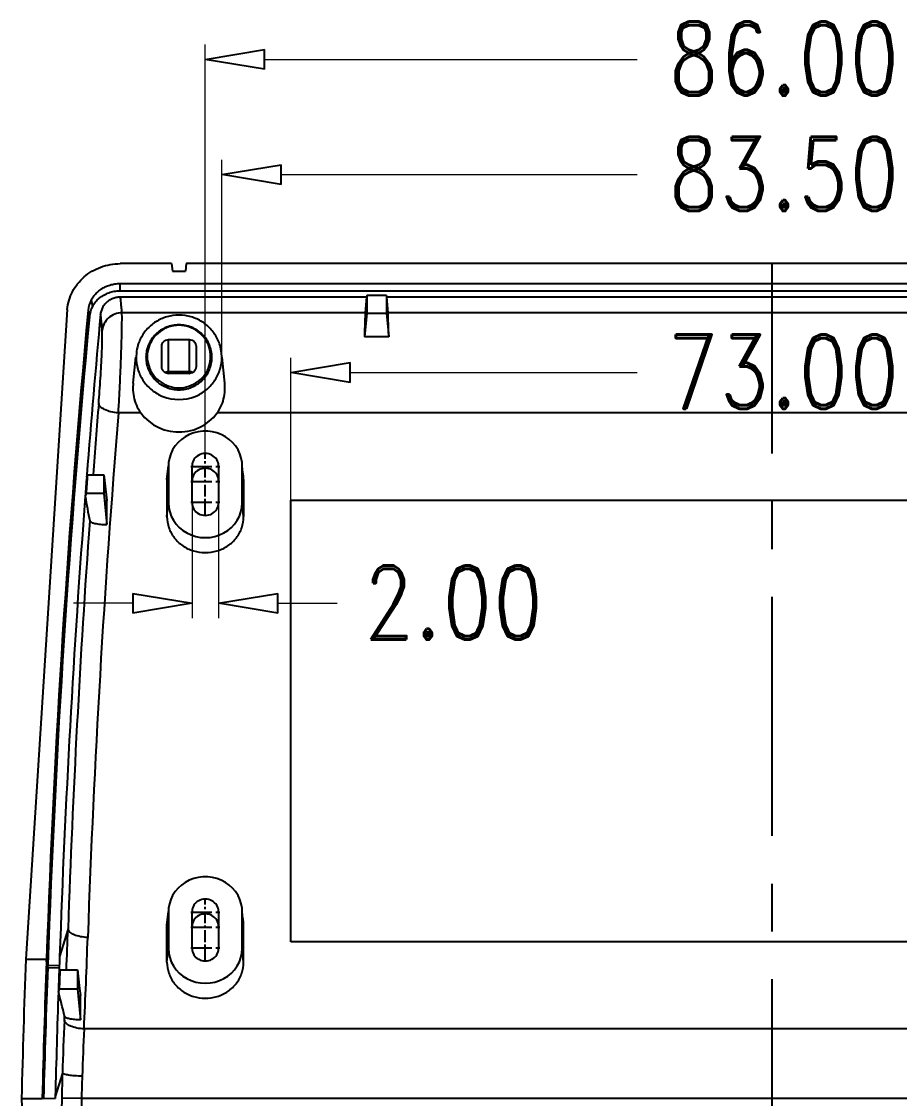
# Model space of a CAD drawing. Header units: millimetres. Extents: x -2947 to 97, y -3022 to 322.
# Drawn here: x -1532.3 to -1479, y -1849.8 to -1784.4 of the extents above; entities that cross this region are included whole.
import ezdxf
from ezdxf.enums import TextEntityAlignment as Align

# ---------------------------------------------------------------- set-up
doc = ezdxf.new("R2010")
doc.units = ezdxf.units.MM
doc.linetypes.add('CENTER', pattern=[50.8, 31.75, -6.35, 6.35, -6.35])
doc.layers.get('0').update_dxf_attribs({"linetype": 'CONTINUOUS'})
doc.layers.get('Defpoints').update_dxf_attribs({"linetype": 'CONTINUOUS'})
doc.layers.add('dim', color=3, linetype='CONTINUOUS', lineweight=9)
doc.styles.add('LongTou', font='romand.shx', dxfattribs={"width": 0.8, "bigfont": 'whgdtxt.shx'})

msp = doc.modelspace()

# ---------------------------------------------------------------- linework, layer by layer
at = {"color": 0, "linetype": 'ByBlock', "lineweight": -2}
for p, q in [((-1521.183, -1786.681), (-1517.583, -1786.081)), ((-1517.583, -1787.281), (-1521.183, -1786.681)), ((-1517.583, -1787.281), (-1517.583, -1786.081)), ((-1520.179, -1793.681), (-1516.579, -1793.081)), ((-1516.579, -1794.281), (-1516.579, -1793.081)), ((-1516.579, -1794.281), (-1520.179, -1793.681)), ((-1515.983, -1805.701), (-1512.383, -1805.101)), ((-1512.383, -1806.301), (-1512.383, -1805.101)), ((-1512.383, -1806.301), (-1515.983, -1805.701)), ((-1525.583, -1819.124), (-1521.983, -1819.724)), ((-1525.583, -1819.124), (-1525.583, -1820.324)), ((-1520.383, -1819.724), (-1516.783, -1819.124)), ((-1516.783, -1820.324), (-1516.783, -1819.124)), ((-1521.983, -1819.724), (-1525.583, -1820.324)), ((-1516.783, -1820.324), (-1520.383, -1819.724))]:
    msp.add_line(p, q, dxfattribs=at)
at = {"color": 7}
for p, q in [((-1523.225, -1799.089), (-1526.349, -1799.089)), ((-1523.225, -1799.089), (-1523.183, -1799.541)), ((-1522.341, -1799.089), (-1522.383, -1799.541)), ((-1451.225, -1799.089), (-1522.341, -1799.089)), ((-1523.183, -1799.541), (-1522.383, -1799.541)), ((-1526.362, -1800.297), (-1526.362, -1800.738)), ((-1526.362, -1800.297), (-1447.203, -1800.297)), ((-1526.362, -1800.738), (-1447.203, -1800.738)), ((-1511.383, -1801.016), (-1511.399, -1801.123)), ((-1511.383, -1801.016), (-1511.383, -1802.103)), ((-1510.183, -1801.016), (-1511.383, -1801.016)), ((-1510.183, -1801.016), (-1510.183, -1802.103)), ((-1510.183, -1801.016), (-1510.167, -1801.123)), ((-1528.109, -1801.297), (-1528.039, -1801.699)), ((-1511.399, -1801.123), (-1526.338, -1801.123)), ((-1511.399, -1801.123), (-1511.472, -1802.078)), ((-1463.399, -1801.123), (-1510.167, -1801.123)), ((-1510.093, -1802.078), (-1510.167, -1801.123)), ((-1529.562, -1801.868), (-1532.085, -1841.351)), ((-1528.293, -1801.919), (-1528.216, -1802.297)), ((-1511.472, -1802.078), (-1526.246, -1802.078)), ((-1511.383, -1802.103), (-1511.519, -1803.537)), ((-1511.482, -1802.259), (-1511.492, -1802.5)), ((-1511.472, -1802.078), (-1511.482, -1802.259)), ((-1511.383, -1802.103), (-1510.183, -1802.103)), ((-1510.183, -1802.103), (-1510.046, -1803.537)), ((-1463.472, -1802.078), (-1510.093, -1802.078)), ((-1510.084, -1802.259), (-1510.093, -1802.078)), ((-1510.074, -1802.5), (-1510.084, -1802.259)), ((-1511.501, -1802.796), (-1511.51, -1803.143)), ((-1511.492, -1802.5), (-1511.501, -1802.796)), ((-1510.064, -1802.796), (-1510.074, -1802.5)), ((-1510.055, -1803.143), (-1510.064, -1802.796)), ((-1523.423, -1805.653), (-1523.423, -1803.707)), ((-1523.423, -1803.707), (-1522.143, -1803.707)), ((-1522.143, -1805.653), (-1522.143, -1803.707)), ((-1511.51, -1803.143), (-1511.519, -1803.537)), ((-1510.046, -1803.537), (-1511.519, -1803.537)), ((-1510.046, -1803.537), (-1510.055, -1803.143)), ((-1523.823, -1805.364), (-1523.823, -1804.102)), ((-1521.743, -1804.102), (-1521.743, -1805.364)), ((-1525.562, -1806.354), (-1525.397, -1804.778)), ((-1525.368, -1804.512), (-1525.383, -1804.78)), ((-1524.783, -1804.78), (-1524.708, -1804.733)), ((-1520.783, -1804.78), (-1520.858, -1804.733)), ((-1520.183, -1804.78), (-1520.198, -1804.512)), ((-1520.004, -1806.354), (-1520.169, -1804.778)), ((-1522.143, -1805.653), (-1523.423, -1805.653)), ((-1522.143, -1805.758), (-1523.423, -1805.758)), ((-1525.563, -1806.357), (-1525.578, -1806.645)), ((-1519.988, -1806.645), (-1520.002, -1806.358)), ((-1525.1, -1808.158), (-1526.457, -1808.158)), ((-1525.1, -1808.158), (-1524.877, -1808.428)), ((-1520.688, -1808.428), (-1520.465, -1808.158)), ((-1453.1, -1808.158), (-1520.465, -1808.158)), ((-1524.877, -1808.428), (-1524.619, -1808.668)), ((-1524.619, -1808.668), (-1524.329, -1808.875)), ((-1524.329, -1808.875), (-1524.013, -1809.045)), ((-1521.552, -1809.045), (-1521.237, -1808.875)), ((-1521.237, -1808.875), (-1520.947, -1808.668)), ((-1520.947, -1808.668), (-1520.688, -1808.428)), ((-1524.013, -1809.045), (-1523.677, -1809.175)), ((-1523.677, -1809.175), (-1523.325, -1809.263)), ((-1523.325, -1809.263), (-1522.965, -1809.307)), ((-1522.965, -1809.307), (-1522.601, -1809.307)), ((-1522.601, -1809.307), (-1522.24, -1809.263)), ((-1522.154, -1809.475), (-1522.403, -1809.607)), ((-1522.24, -1809.263), (-1521.889, -1809.175)), ((-1521.888, -1809.374), (-1522.154, -1809.475)), ((-1521.889, -1809.175), (-1521.552, -1809.045)), ((-1521.61, -1809.305), (-1521.888, -1809.374)), ((-1521.326, -1809.271), (-1521.61, -1809.305)), ((-1521.039, -1809.271), (-1521.326, -1809.271)), ((-1520.755, -1809.305), (-1521.039, -1809.271)), ((-1520.478, -1809.374), (-1520.755, -1809.305)), ((-1520.212, -1809.475), (-1520.478, -1809.374)), ((-1519.962, -1809.607), (-1520.212, -1809.475)), ((-1523.018, -1810.166), (-1523.167, -1810.396)), ((-1522.839, -1809.955), (-1523.018, -1810.166)), ((-1522.633, -1809.768), (-1522.839, -1809.955)), ((-1522.403, -1809.607), (-1522.633, -1809.768)), ((-1519.732, -1809.768), (-1519.962, -1809.607)), ((-1519.526, -1809.955), (-1519.732, -1809.768)), ((-1519.347, -1810.166), (-1519.526, -1809.955)), ((-1519.198, -1810.396), (-1519.347, -1810.166)), ((-1523.366, -1810.9), (-1523.412, -1811.166)), ((-1523.284, -1810.642), (-1523.366, -1810.9)), ((-1523.167, -1810.396), (-1523.284, -1810.642)), ((-1521.748, -1810.841), (-1521.817, -1810.914)), ((-1521.67, -1810.776), (-1521.748, -1810.841)), ((-1521.583, -1810.721), (-1521.67, -1810.776)), ((-1521.489, -1810.677), (-1521.583, -1810.721)), ((-1521.39, -1810.646), (-1521.489, -1810.677)), ((-1521.287, -1810.627), (-1521.39, -1810.646)), ((-1521.183, -1810.62), (-1521.287, -1810.627)), ((-1521.078, -1810.627), (-1521.183, -1810.62)), ((-1520.976, -1810.646), (-1521.078, -1810.627)), ((-1520.877, -1810.677), (-1520.976, -1810.646)), ((-1520.783, -1810.721), (-1520.877, -1810.677)), ((-1520.696, -1810.776), (-1520.783, -1810.721)), ((-1520.617, -1810.841), (-1520.696, -1810.776)), ((-1520.548, -1810.914), (-1520.617, -1810.841)), ((-1519.082, -1810.642), (-1519.198, -1810.396)), ((-1519, -1810.9), (-1519.082, -1810.642)), ((-1518.954, -1811.166), (-1519, -1810.9)), ((-1523.51, -1812.204), (-1523.423, -1811.372)), ((-1523.411, -1811.166), (-1523.423, -1811.372)), ((-1523.423, -1811.372), (-1523.423, -1813.628)), ((-1521.976, -1811.274), (-1521.983, -1811.372)), ((-1521.983, -1813.628), (-1521.983, -1811.372)), ((-1521.956, -1811.178), (-1521.976, -1811.274)), ((-1521.922, -1811.084), (-1521.956, -1811.178)), ((-1521.876, -1810.996), (-1521.922, -1811.084)), ((-1521.817, -1810.914), (-1521.876, -1810.996)), ((-1521.39, -1811.547), (-1521.489, -1811.579)), ((-1521.287, -1811.528), (-1521.39, -1811.547)), ((-1521.183, -1811.521), (-1521.287, -1811.528)), ((-1521.078, -1811.528), (-1521.183, -1811.521)), ((-1520.976, -1811.547), (-1521.078, -1811.528)), ((-1520.877, -1811.579), (-1520.976, -1811.547)), ((-1520.49, -1810.996), (-1520.548, -1810.914)), ((-1520.444, -1811.084), (-1520.49, -1810.996)), ((-1520.41, -1811.178), (-1520.444, -1811.084)), ((-1520.39, -1811.274), (-1520.41, -1811.178)), ((-1520.383, -1811.372), (-1520.39, -1811.274)), ((-1520.383, -1811.372), (-1520.383, -1813.628)), ((-1518.943, -1811.372), (-1518.955, -1811.166)), ((-1518.943, -1813.628), (-1518.943, -1811.372)), ((-1518.856, -1812.204), (-1518.943, -1811.372)), ((-1528.374, -1811.913), (-1528.385, -1812.054)), ((-1528.338, -1811.916), (-1528.385, -1812.054)), ((-1528.338, -1811.916), (-1527.343, -1811.916)), ((-1527.343, -1811.916), (-1527.343, -1813.044)), ((-1527.343, -1811.916), (-1527.162, -1813.473)), ((-1523.498, -1811.996), (-1523.51, -1812.204)), ((-1523.51, -1812.204), (-1523.51, -1814.46)), ((-1523.471, -1811.729), (-1523.499, -1811.996)), ((-1521.976, -1812.175), (-1521.983, -1812.273)), ((-1521.956, -1812.079), (-1521.976, -1812.175)), ((-1521.922, -1811.986), (-1521.956, -1812.079)), ((-1521.876, -1811.897), (-1521.922, -1811.986)), ((-1521.817, -1811.816), (-1521.876, -1811.897)), ((-1521.748, -1811.742), (-1521.817, -1811.816)), ((-1521.67, -1811.677), (-1521.748, -1811.742)), ((-1521.583, -1811.622), (-1521.67, -1811.677)), ((-1521.489, -1811.579), (-1521.583, -1811.622)), ((-1520.783, -1811.622), (-1520.877, -1811.579)), ((-1520.696, -1811.677), (-1520.783, -1811.622)), ((-1520.617, -1811.742), (-1520.696, -1811.677)), ((-1520.548, -1811.816), (-1520.617, -1811.742)), ((-1520.49, -1811.897), (-1520.548, -1811.816)), ((-1520.444, -1811.986), (-1520.49, -1811.897)), ((-1520.41, -1812.079), (-1520.444, -1811.986)), ((-1520.39, -1812.175), (-1520.41, -1812.079)), ((-1520.383, -1812.273), (-1520.39, -1812.175)), ((-1518.867, -1811.996), (-1518.895, -1811.729)), ((-1518.856, -1812.204), (-1518.868, -1811.996)), ((-1518.856, -1812.204), (-1518.856, -1814.46)), ((-1528.425, -1813.044), (-1528.474, -1813.212)), ((-1527.343, -1813.044), (-1528.425, -1813.044)), ((-1527.343, -1813.044), (-1527.162, -1814.944)), ((-1527.162, -1814.944), (-1527.162, -1813.473)), ((-1515.983, -1840.281), (-1515.983, -1813.454)), ((-1515.983, -1813.454), (-1457.583, -1813.454)), ((-1523.51, -1814.46), (-1523.423, -1813.628)), ((-1523.423, -1813.628), (-1523.404, -1813.903)), ((-1523.404, -1813.903), (-1523.346, -1814.173)), ((-1523.346, -1814.173), (-1523.252, -1814.434)), ((-1521.983, -1813.628), (-1521.976, -1813.726)), ((-1521.976, -1813.726), (-1521.956, -1813.823)), ((-1521.956, -1813.823), (-1521.922, -1813.916)), ((-1521.922, -1813.916), (-1521.876, -1814.004)), ((-1521.876, -1814.004), (-1521.817, -1814.086)), ((-1521.817, -1814.086), (-1521.748, -1814.16)), ((-1521.748, -1814.16), (-1521.67, -1814.225)), ((-1520.696, -1814.225), (-1520.617, -1814.16)), ((-1520.617, -1814.16), (-1520.548, -1814.086)), ((-1520.548, -1814.086), (-1520.49, -1814.004)), ((-1520.49, -1814.004), (-1520.444, -1813.916)), ((-1520.444, -1813.916), (-1520.41, -1813.823)), ((-1520.41, -1813.823), (-1520.39, -1813.726)), ((-1520.39, -1813.726), (-1520.383, -1813.628)), ((-1519.113, -1814.434), (-1519.019, -1814.173)), ((-1519.019, -1814.173), (-1518.962, -1813.903)), ((-1518.962, -1813.903), (-1518.943, -1813.628)), ((-1518.856, -1814.46), (-1518.943, -1813.628)), ((-1523.252, -1814.434), (-1523.123, -1814.681)), ((-1523.123, -1814.681), (-1522.96, -1814.91)), ((-1521.67, -1814.225), (-1521.583, -1814.279)), ((-1521.583, -1814.279), (-1521.489, -1814.323)), ((-1521.489, -1814.323), (-1521.39, -1814.355)), ((-1521.39, -1814.355), (-1521.287, -1814.374)), ((-1521.287, -1814.374), (-1521.183, -1814.38)), ((-1521.183, -1814.38), (-1521.078, -1814.374)), ((-1521.078, -1814.374), (-1520.976, -1814.355)), ((-1520.976, -1814.355), (-1520.877, -1814.323)), ((-1520.877, -1814.323), (-1520.783, -1814.279)), ((-1520.783, -1814.279), (-1520.696, -1814.225)), ((-1519.406, -1814.91), (-1519.243, -1814.681)), ((-1519.243, -1814.681), (-1519.113, -1814.434)), ((-1522.96, -1814.91), (-1522.767, -1815.117)), ((-1522.767, -1815.117), (-1522.546, -1815.299)), ((-1522.546, -1815.299), (-1522.303, -1815.452)), ((-1522.303, -1815.452), (-1522.04, -1815.573)), ((-1520.326, -1815.573), (-1520.063, -1815.452)), ((-1520.063, -1815.452), (-1519.819, -1815.299)), ((-1519.819, -1815.299), (-1519.599, -1815.117)), ((-1519.599, -1815.117), (-1519.406, -1814.91)), ((-1522.04, -1815.573), (-1521.763, -1815.662)), ((-1521.763, -1815.662), (-1521.475, -1815.716)), ((-1521.475, -1815.716), (-1521.183, -1815.734)), ((-1521.183, -1815.734), (-1520.89, -1815.716)), ((-1520.89, -1815.716), (-1520.603, -1815.662)), ((-1520.603, -1815.662), (-1520.326, -1815.573)), ((-1521.61, -1836.377), (-1521.888, -1836.445)), ((-1521.326, -1836.342), (-1521.61, -1836.377)), ((-1521.039, -1836.342), (-1521.326, -1836.342)), ((-1520.755, -1836.377), (-1521.039, -1836.342)), ((-1520.478, -1836.445), (-1520.755, -1836.377)), ((-1522.839, -1837.026), (-1523.018, -1837.237)), ((-1522.633, -1836.839), (-1522.839, -1837.026)), ((-1522.403, -1836.678), (-1522.633, -1836.839)), ((-1522.154, -1836.546), (-1522.403, -1836.678)), ((-1521.888, -1836.445), (-1522.154, -1836.546)), ((-1520.212, -1836.546), (-1520.478, -1836.445)), ((-1519.962, -1836.678), (-1520.212, -1836.546)), ((-1519.732, -1836.839), (-1519.962, -1836.678)), ((-1519.526, -1837.026), (-1519.732, -1836.839)), ((-1519.347, -1837.237), (-1519.526, -1837.026)), ((-1523.284, -1837.713), (-1523.366, -1837.972)), ((-1523.167, -1837.467), (-1523.284, -1837.713)), ((-1523.018, -1837.237), (-1523.167, -1837.467)), ((-1521.39, -1837.717), (-1521.489, -1837.749)), ((-1521.287, -1837.698), (-1521.39, -1837.717)), ((-1521.183, -1837.691), (-1521.287, -1837.698)), ((-1521.078, -1837.698), (-1521.183, -1837.691)), ((-1520.976, -1837.717), (-1521.078, -1837.698)), ((-1520.877, -1837.749), (-1520.976, -1837.717)), ((-1519.198, -1837.467), (-1519.347, -1837.237)), ((-1519.082, -1837.713), (-1519.198, -1837.467)), ((-1519, -1837.972), (-1519.082, -1837.713)), ((-1523.411, -1838.238), (-1523.423, -1838.443)), ((-1523.366, -1837.972), (-1523.412, -1838.237)), ((-1521.976, -1838.345), (-1521.983, -1838.443)), ((-1521.956, -1838.249), (-1521.976, -1838.345)), ((-1521.922, -1838.156), (-1521.956, -1838.249)), ((-1521.876, -1838.067), (-1521.922, -1838.156)), ((-1521.817, -1837.986), (-1521.876, -1838.067)), ((-1521.748, -1837.912), (-1521.817, -1837.986)), ((-1521.67, -1837.847), (-1521.748, -1837.912)), ((-1521.583, -1837.792), (-1521.67, -1837.847)), ((-1521.489, -1837.749), (-1521.583, -1837.792)), ((-1520.783, -1837.792), (-1520.877, -1837.749)), ((-1520.696, -1837.847), (-1520.783, -1837.792)), ((-1520.617, -1837.912), (-1520.696, -1837.847)), ((-1520.548, -1837.986), (-1520.617, -1837.912)), ((-1520.49, -1838.067), (-1520.548, -1837.986)), ((-1520.444, -1838.156), (-1520.49, -1838.067)), ((-1520.41, -1838.249), (-1520.444, -1838.156)), ((-1520.39, -1838.345), (-1520.41, -1838.249)), ((-1520.383, -1838.443), (-1520.39, -1838.345)), ((-1518.954, -1838.237), (-1519, -1837.972)), ((-1518.943, -1838.443), (-1518.955, -1838.238)), ((-1523.51, -1839.275), (-1523.423, -1838.443)), ((-1523.471, -1838.8), (-1523.499, -1839.067)), ((-1523.423, -1838.443), (-1523.423, -1840.699)), ((-1521.983, -1840.699), (-1521.983, -1838.443)), ((-1521.876, -1838.969), (-1521.922, -1839.057)), ((-1521.817, -1838.887), (-1521.876, -1838.969)), ((-1521.748, -1838.813), (-1521.817, -1838.887)), ((-1521.67, -1838.748), (-1521.748, -1838.813)), ((-1521.583, -1838.693), (-1521.67, -1838.748)), ((-1521.489, -1838.65), (-1521.583, -1838.693)), ((-1521.39, -1838.618), (-1521.489, -1838.65)), ((-1521.287, -1838.599), (-1521.39, -1838.618)), ((-1521.183, -1838.593), (-1521.287, -1838.599)), ((-1521.078, -1838.599), (-1521.183, -1838.593)), ((-1520.976, -1838.618), (-1521.078, -1838.599)), ((-1520.877, -1838.65), (-1520.976, -1838.618)), ((-1520.783, -1838.693), (-1520.877, -1838.65)), ((-1520.696, -1838.748), (-1520.783, -1838.693)), ((-1520.617, -1838.813), (-1520.696, -1838.748)), ((-1520.548, -1838.887), (-1520.617, -1838.813)), ((-1520.49, -1838.969), (-1520.548, -1838.887)), ((-1520.444, -1839.057), (-1520.49, -1838.969)), ((-1520.383, -1838.443), (-1520.383, -1840.699)), ((-1518.943, -1840.699), (-1518.943, -1838.443)), ((-1518.856, -1839.275), (-1518.943, -1838.443)), ((-1518.867, -1839.067), (-1518.895, -1838.8)), ((-1529.517, -1839.504), (-1530.026, -1841.172)), ((-1523.498, -1839.067), (-1523.51, -1839.275)), ((-1523.51, -1841.531), (-1523.51, -1839.275)), ((-1521.976, -1839.246), (-1521.983, -1839.345)), ((-1521.956, -1839.15), (-1521.976, -1839.246)), ((-1521.922, -1839.057), (-1521.956, -1839.15)), ((-1520.41, -1839.15), (-1520.444, -1839.057)), ((-1520.39, -1839.246), (-1520.41, -1839.15)), ((-1520.383, -1839.345), (-1520.39, -1839.246)), ((-1518.856, -1839.275), (-1518.868, -1839.067)), ((-1518.856, -1841.531), (-1518.856, -1839.275)), ((-1457.583, -1840.281), (-1515.983, -1840.281)), ((-1523.51, -1841.531), (-1523.423, -1840.699)), ((-1523.423, -1840.699), (-1523.404, -1840.974)), ((-1523.404, -1840.974), (-1523.346, -1841.244)), ((-1521.983, -1840.699), (-1521.976, -1840.798)), ((-1521.976, -1840.798), (-1521.956, -1840.894)), ((-1521.956, -1840.894), (-1521.922, -1840.987)), ((-1521.922, -1840.987), (-1521.876, -1841.075)), ((-1520.49, -1841.075), (-1520.444, -1840.987)), ((-1520.444, -1840.987), (-1520.41, -1840.894)), ((-1520.41, -1840.894), (-1520.39, -1840.798)), ((-1520.39, -1840.798), (-1520.383, -1840.699)), ((-1519.019, -1841.244), (-1518.962, -1840.974)), ((-1518.962, -1840.974), (-1518.943, -1840.699)), ((-1518.856, -1841.531), (-1518.943, -1840.699)), ((-1532.085, -1841.351), (-1530.823, -1841.351)), ((-1530.828, -1841.496), (-1530.823, -1841.351)), ((-1530.828, -1841.496), (-1530.751, -1841.862)), ((-1530.822, -1841.33), (-1530.745, -1841.704)), ((-1523.346, -1841.244), (-1523.252, -1841.505)), ((-1523.252, -1841.505), (-1523.123, -1841.752)), ((-1521.876, -1841.075), (-1521.817, -1841.157)), ((-1521.817, -1841.157), (-1521.748, -1841.231)), ((-1521.748, -1841.231), (-1521.67, -1841.296)), ((-1521.67, -1841.296), (-1521.583, -1841.351)), ((-1521.583, -1841.351), (-1521.489, -1841.394)), ((-1521.489, -1841.394), (-1521.39, -1841.426)), ((-1521.39, -1841.426), (-1521.287, -1841.445)), ((-1521.287, -1841.445), (-1521.183, -1841.451)), ((-1521.183, -1841.451), (-1521.078, -1841.445)), ((-1521.078, -1841.445), (-1520.976, -1841.426)), ((-1520.976, -1841.426), (-1520.877, -1841.394)), ((-1520.877, -1841.394), (-1520.783, -1841.351)), ((-1520.783, -1841.351), (-1520.696, -1841.296)), ((-1520.696, -1841.296), (-1520.617, -1841.231)), ((-1520.617, -1841.231), (-1520.548, -1841.157)), ((-1520.548, -1841.157), (-1520.49, -1841.075)), ((-1519.243, -1841.752), (-1519.113, -1841.505)), ((-1519.113, -1841.505), (-1519.019, -1841.244)), ((-1530.751, -1841.862), (-1530.745, -1841.704)), ((-1530.051, -1841.883), (-1530.751, -1841.862)), ((-1530.745, -1841.704), (-1530.046, -1841.724)), ((-1530.013, -1841.997), (-1530.06, -1842.134)), ((-1530.057, -1842.05), (-1530.06, -1842.134)), ((-1530.051, -1841.883), (-1530.057, -1842.05)), ((-1530.046, -1841.724), (-1530.051, -1841.883)), ((-1530.013, -1841.997), (-1528.943, -1841.997)), ((-1528.943, -1841.997), (-1528.812, -1843.124)), ((-1528.943, -1841.997), (-1528.943, -1843.139)), ((-1523.123, -1841.752), (-1522.96, -1841.981)), ((-1522.96, -1841.981), (-1522.767, -1842.188)), ((-1522.767, -1842.188), (-1522.546, -1842.37)), ((-1519.819, -1842.37), (-1519.599, -1842.188)), ((-1519.599, -1842.188), (-1519.406, -1841.981)), ((-1519.406, -1841.981), (-1519.243, -1841.752)), ((-1522.546, -1842.37), (-1522.303, -1842.523)), ((-1522.303, -1842.523), (-1522.04, -1842.645)), ((-1522.04, -1842.645), (-1521.763, -1842.733)), ((-1521.763, -1842.733), (-1521.475, -1842.787)), ((-1521.475, -1842.787), (-1521.183, -1842.805)), ((-1521.183, -1842.805), (-1520.89, -1842.787)), ((-1520.89, -1842.787), (-1520.603, -1842.733)), ((-1520.603, -1842.733), (-1520.326, -1842.645)), ((-1520.326, -1842.645), (-1520.063, -1842.523)), ((-1520.063, -1842.523), (-1519.819, -1842.37)), ((-1530.054, -1843.139), (-1530.101, -1843.304)), ((-1530.054, -1843.139), (-1528.943, -1843.139)), ((-1528.943, -1843.139), (-1528.902, -1843.565)), ((-1528.902, -1843.565), (-1528.764, -1845.019)), ((-1528.812, -1843.124), (-1528.763, -1843.551)), ((-1529.739, -1845.045), (-1529.729, -1844.804)), ((-1445.025, -1845.577), (-1528.541, -1845.577)), ((-1529.858, -1848.266), (-1530.288, -1849.68)), ((-1532.337, -1849.803), (-1531.08, -1849.803)), ((-1532.337, -1849.803), (-1529.397, -1923.45)), ((-1531.08, -1849.803), (-1531.081, -1849.825)), ((-1531.08, -1849.786), (-1530.291, -1849.804)), ((-1531.08, -1849.786), (-1531.08, -1849.803)), ((-1531.003, -1849.818), (-1531.003, -1849.787)), ((-1530.288, -1849.68), (-1530.291, -1849.803)), ((-1528.699, -1849.803), (-1529.897, -1849.778)), ((-1444.867, -1849.803), (-1528.699, -1849.803))]:
    msp.add_line(p, q, dxfattribs=at)
at = {"color": 1, "linetype": 'CENTER', "ltscale": 0.4572}
msp.add_line((-1486.783, -1926.756), (-1486.783, -1799.089), dxfattribs=at)
at = {"color": 1, "linetype": 'CENTER', "ltscale": 0.022559}
for p, q in [((-1521.183, -1814.38), (-1521.183, -1810.62)), ((-1521.183, -1841.451), (-1521.183, -1837.691))]:
    msp.add_line(p, q, dxfattribs=at)
at = {"color": 1, "linetype": 'CENTER', "ltscale": 0.04}
for p, q in [((-1522.063, -1811.42), (-1520.303, -1811.42)), ((-1522.063, -1812.321), (-1520.303, -1812.321)), ((-1522.063, -1813.58), (-1520.303, -1813.58)), ((-1522.063, -1838.491), (-1520.303, -1838.491)), ((-1522.063, -1839.393), (-1520.303, -1839.393)), ((-1522.063, -1840.651), (-1520.303, -1840.651))]:
    msp.add_line(p, q, dxfattribs=at)
at = {"color": 7}
for centre, radius, start, end in [((-1526.615, -1802.077), 1.685, 152.4249, 174.63724), ((-1526.6, -1802.449), 1.623, 152.46438, 174.61894), ((-848.66, -1865.321), 682.583, 174.67043, 177.985775), ((-848.638, -1865.693), 682.529, 174.670439, 177.985742), ((-849.076, -1864.924), 681.364, 174.714683, 175.537794), ((-1522.143, -1806.031), 0.378, 86.85179, 89.99462), ((-1522.144, -1806.044), 0.39, 61.0955, 86.83582), ((-1523.422, -1806.044), 0.391, 112.86782, 118.90293), ((-1523.422, -1805.351), 0.408, 247.87087, 269.9376), ((-1522.143, -1805.359), 0.399, 270.00363, 272.87166), ((-849.304, -1863.176), 680.624, 175.314273, 175.680769), ((-1522.791, -1804.732), 2.61, 245.76111, 248.02138), ((-1522.783, -1804.709), 2.634, 248.02944, 291.97056), ((-1522.774, -1804.732), 2.61, 291.97862, 294.23889), ((-848.697, -1863.741), 680.035, 175.311645, 178.001306), ((-1018.798, -1851.861), 511.139, 175.53331, 175.66349), ((-1018.799, -1851.709), 511.091, 175.53456, 175.66138), ((-848.132, -1864.992), 682.309, 175.647628, 177.999296), ((-1369.833, -1785.368), 161.066, 189.95479, 190.50098), ((-848.586, -1863.227), 681.344, 175.917738, 178.004723), ((-2043.772, -1821.409), 514.573, 357.70692, 357.98474), ((-2134.815, -1818.556), 606.875, 357.448019, 357.972726), ((-746.222, -1869.021), 786.35, 177.983451, 178.599592), ((-780.533, -1868.392), 750.777, 177.94692, 178.579865), ((-1541.544, -1840.967), 10.729, 357.94743, 358.06258), ((-854.891, -1867.227), 676.336, 177.850726, 178.522431), ((-1090.263, -1858.03), 440.085, 177.93004, 178.08243), ((-1116.798, -1857.157), 413.493, 177.89894, 178.05727), ((-875.866, -1865.642), 654.617, 178.044449, 178.602797), ((-1713.291, -1889.592), 188.947, 13.71189, 14.18072), ((-1284.588, -1855.702), 245.382, 177.51088, 178.2634), ((-1332.406, -1855.117), 196.367, 177.21528, 178.05606), ((-1366.198, -1853.274), 163.736, 178.24722, 178.77645), ((-1398.617, -1852.918), 130.119, 178.03504, 178.62847), ((-955.294, -1862.047), 574.734, 178.776832, 181.210205), ((-955.176, -1862.058), 573.653, 178.775938, 185.825582)]:
    msp.add_arc(centre, radius, start, end, dxfattribs=at)
for points, start_tangent, end_tangent in [([(-1529.562, -1801.868), (-1529.455, -1801.316), (-1529.244, -1800.793), (-1528.935, -1800.316), (-1528.538, -1799.899), (-1528.064, -1799.556), (-1527.529, -1799.301), (-1526.949, -1799.143), (-1526.349, -1799.089)], (0.0926, 0.995703), (1, 0)), ([(-1528.109, -1801.297), (-1527.949, -1801.052), (-1527.75, -1800.834), (-1527.516, -1800.647), (-1527.254, -1800.497), (-1526.969, -1800.387), (-1526.67, -1800.319), (-1526.362, -1800.297)], (0.477437, 0.878666), (1, 0)), ([(-1528.039, -1801.699), (-1527.848, -1801.418), (-1527.616, -1801.185), (-1527.34, -1800.994), (-1527.032, -1800.854), (-1526.706, -1800.768), (-1526.362, -1800.738)], (0.477748, 0.878497), (1, 0)), ([(-1526.338, -1801.123), (-1526.596, -1801.149), (-1526.841, -1801.227), (-1527.063, -1801.35), (-1527.25, -1801.513), (-1527.395, -1801.708), (-1527.494, -1801.927), (-1527.543, -1802.16)], (-1, 0), (-0.092117, -0.995748)), ([(-1526.246, -1802.078), (-1526.274, -1801.702), (-1526.304, -1801.39), (-1526.338, -1801.123)], (-0.065472, 0.997854), (-0.14507, 0.989421)), ([(-1527.442, -1803.144), (-1527.472, -1802.753), (-1527.505, -1802.433), (-1527.543, -1802.16)], (-0.067165, 0.997742), (-0.159974, 0.987121)), ([(-1526.246, -1802.078), (-1526.683, -1802.159), (-1527.06, -1802.388), (-1527.325, -1802.732), (-1527.442, -1803.144)], (-0.999985, -0.005418), (-0.082387, -0.9966)), ([(-1526.457, -1808.158), (-1526.401, -1807.141), (-1526.348, -1806.062), (-1526.303, -1804.998), (-1526.268, -1804.013), (-1526.246, -1803.166), (-1526.239, -1802.508), (-1526.246, -1802.078)], (0.059536, 0.998226), (-0.049136, 0.998792)), ([(-1520.197, -1804.512), (-1520.288, -1804.057), (-1520.596, -1803.394), (-1521.08, -1802.842), (-1521.703, -1802.448), (-1522.413, -1802.242), (-1523.153, -1802.242), (-1523.863, -1802.448), (-1524.485, -1802.842), (-1524.97, -1803.394), (-1525.277, -1804.057), (-1525.368, -1804.512)], (-0.106218, 0.994343), (-0.106218, -0.994343)), ([(-1520.783, -1804.78), (-1520.935, -1804.025), (-1521.369, -1803.385), (-1522.017, -1802.958), (-1522.783, -1802.808), (-1523.548, -1802.958), (-1524.197, -1803.385), (-1524.631, -1804.025), (-1524.783, -1804.78)], (0, 1), (0, -1)), ([(-1520.858, -1804.733), (-1520.948, -1804.165), (-1521.212, -1803.638), (-1521.633, -1803.212), (-1522.176, -1802.934), (-1522.783, -1802.835), (-1523.39, -1802.934), (-1523.933, -1803.212), (-1524.354, -1803.638), (-1524.617, -1804.165), (-1524.708, -1804.733)], (0, 1), (-0.000002, -1)), ([(-1527.654, -1807.576), (-1527.597, -1806.837), (-1527.544, -1806.05), (-1527.499, -1805.274), (-1527.464, -1804.556), (-1527.442, -1803.938), (-1527.435, -1803.458), (-1527.442, -1803.144)], (0.081682, 0.996658), (-0.067061, 0.997749)), ([(-1523.823, -1804.102), (-1523.792, -1803.951), (-1523.706, -1803.823), (-1523.576, -1803.737), (-1523.423, -1803.707)], (0, 1), (1, 0)), ([(-1522.143, -1803.707), (-1521.99, -1803.737), (-1521.86, -1803.823), (-1521.773, -1803.951), (-1521.743, -1804.102)], (1, 0), (0, -1)), ([(-1525.383, -1804.78), (-1525.277, -1805.502), (-1524.97, -1806.166), (-1524.485, -1806.717), (-1523.863, -1807.111)], (0, -1), (0.911834, -0.410559)), ([(-1524.783, -1804.78), (-1524.631, -1805.534), (-1524.197, -1806.174), (-1523.548, -1806.601), (-1522.783, -1806.752), (-1522.017, -1806.601), (-1521.369, -1806.174), (-1520.935, -1805.534), (-1520.783, -1804.78)], (0, -1), (0, 1)), ([(-1524.708, -1804.733), (-1524.617, -1805.301), (-1524.354, -1805.828), (-1523.933, -1806.254), (-1523.39, -1806.532), (-1522.783, -1806.631), (-1522.176, -1806.532), (-1521.633, -1806.254), (-1521.588, -1806.22)], (-0.000002, -1), (0.789108, 0.614254)), ([(-1521.703, -1807.111), (-1521.08, -1806.717), (-1520.596, -1806.166), (-1520.288, -1805.502), (-1520.183, -1804.78)], (0.911834, 0.410559), (0, 1)), ([(-1521.588, -1806.22), (-1521.212, -1805.828), (-1520.948, -1805.301), (-1520.858, -1804.733)], (0.789108, 0.614254), (0, 1)), ([(-1523.576, -1805.728), (-1523.706, -1805.643), (-1523.792, -1805.515), (-1523.823, -1805.364)], (-0.925954, 0.377637), (0, 1)), ([(-1523.423, -1805.653), (-1523.574, -1805.684)], (-1, 0), (-0.921494, -0.388392)), ([(-1521.743, -1805.364), (-1521.773, -1805.515), (-1521.86, -1805.643), (-1521.99, -1805.728), (-1522.123, -1805.758)], (0, -1), (-0.998747, -0.05004)), ([(-1525.578, -1806.645), (-1525.527, -1807.172), (-1525.367, -1807.687), (-1525.1, -1808.158)], (-0.001554, -0.999999), (0.584915, -0.811095)), ([(-1520.465, -1808.158), (-1520.199, -1807.689), (-1520.039, -1807.176), (-1519.988, -1806.645)], (0.584915, 0.811095), (-0.001554, 0.999999)), ([(-1526.457, -1808.158), (-1526.912, -1808.089), (-1527.298, -1807.955), (-1527.559, -1807.775), (-1527.654, -1807.576)], (-0.997738, 0.067216), (-0.028143, 0.999604)), ([(-1528.202, -1814.723), (-1528.112, -1814.802), (-1527.887, -1814.87), (-1527.555, -1814.919), (-1527.162, -1814.944)], (0.182249, -0.983252), (0.99958, -0.028982)), ([(-1523.51, -1814.46), (-1523.396, -1815.13), (-1523.069, -1815.739), (-1522.556, -1816.224), (-1521.904, -1816.537), (-1521.183, -1816.647), (-1520.462, -1816.537), (-1519.81, -1816.224), (-1519.296, -1815.739), (-1518.97, -1815.13), (-1518.856, -1814.46)], (0, -1), (0, 1)), ([(-1528.319, -1840.024), (-1528.766, -1839.975), (-1529.149, -1839.859), (-1529.412, -1839.694), (-1529.517, -1839.504)], (-0.999589, 0.02866), (-0.098016, 0.995185)), ([(-1530.026, -1841.172), (-1530.036, -1841.446), (-1530.046, -1841.724)], (-0.034915, -0.99939), (-0.036183, -0.999345)), ([(-1523.51, -1841.531), (-1523.396, -1842.201), (-1523.069, -1842.81), (-1522.556, -1843.296), (-1521.904, -1843.608), (-1521.183, -1843.718), (-1520.462, -1843.608), (-1519.81, -1843.296), (-1519.296, -1842.81), (-1518.97, -1842.201), (-1518.856, -1841.531)], (0, -1), (0, 1)), ([(-1528.764, -1845.019), (-1528.763, -1844.525), (-1528.763, -1844.036), (-1528.763, -1843.551)], (0.001899, 0.999998), (0.00032, 1)), ([(-1529.729, -1844.804), (-1529.643, -1844.879), (-1529.435, -1844.944), (-1529.13, -1844.992), (-1528.764, -1845.019)], (0.237224, -0.971455), (0.999204, -0.03988)), ([(-1528.541, -1845.577), (-1528.99, -1845.524), (-1529.373, -1845.405), (-1529.636, -1845.237), (-1529.739, -1845.045)], (-0.999353, 0.035955), (-0.084894, 0.99639)), ([(-1528.66, -1848.456), (-1529.106, -1848.431), (-1529.488, -1848.387), (-1529.752, -1848.329), (-1529.858, -1848.266)], (-0.999548, 0.030066), (-0.315705, 0.948857))]:
    msp.add_spline(points, degree=3, dxfattribs=dict(at, start_tangent=start_tangent, end_tangent=end_tangent))
at = {"layer": 'Defpoints', "color": 0}
for p in [(-1521.183, -1786.681), (-1520.179, -1804.778), (-1515.983, -1805.701), (-1521.183, -1810.62), (-1515.983, -1813.454), (-1521.983, -1813.58), (-1520.383, -1813.58), (-1520.383, -1819.724)]:
    msp.add_point(p, dxfattribs=at)
at = {"layer": 'dim', "color": 131, "lineweight": 5}
for p, q in [((-1521.183, -1810.62), (-1521.183, -1785.782)), ((-1520.179, -1804.778), (-1520.179, -1792.782)), ((-1515.983, -1813.454), (-1515.983, -1804.802)), ((-1521.983, -1813.58), (-1521.983, -1820.624)), ((-1520.383, -1813.58), (-1520.383, -1820.624))]:
    msp.add_line(p, q, dxfattribs=at)
at = {"layer": 'dim', "lineweight": 5}
for p, q in [((-1517.583, -1786.681), (-1494.968, -1786.681)), ((-1516.579, -1793.681), (-1494.966, -1793.681)), ((-1512.383, -1805.701), (-1494.968, -1805.701)), ((-1525.583, -1819.724), (-1529.183, -1819.724)), ((-1516.783, -1819.724), (-1513.183, -1819.724))]:
    msp.add_line(p, q, dxfattribs=at)

# ---------------------------------------------------------------- texts
at = {"layer": 'dim', "color": 122, "style": 'LongTou', "width": 0.8}
for s, p in [('86.00', (-1493.076, -1784.381)), ('83.50', (-1493.074, -1791.381)), ('73.00', (-1493.076, -1803.401)), ('2.00', (-1511.607, -1817.424))]:
    msp.add_text(s, height=4.5, dxfattribs=at).set_placement(p, align=Align.TOP_LEFT)

doc.saveas('drawing.dxf')
